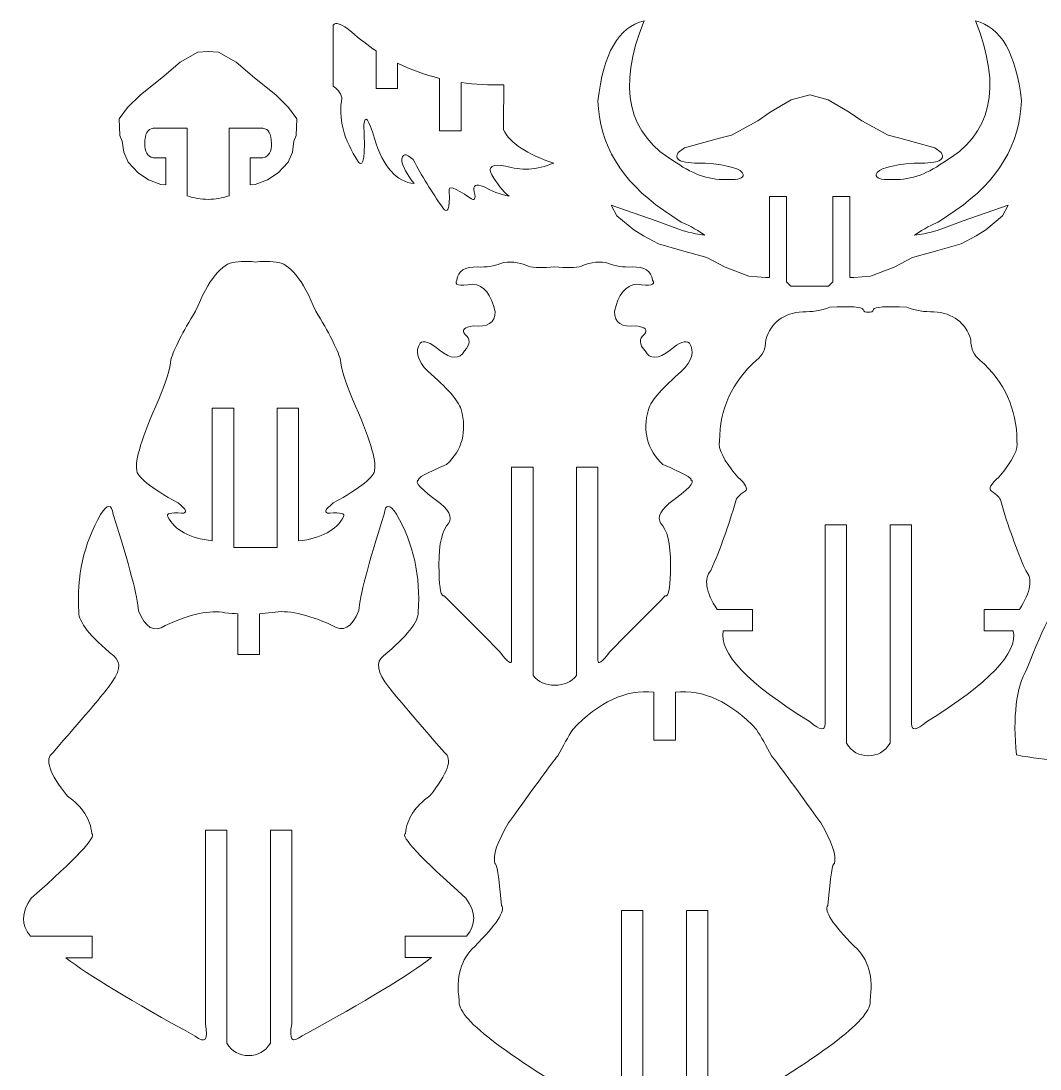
# Model space of a CAD drawing. Header units: inches. Extents: x -11.5 to 4.1, y -5.7 to 8.3.
# Drawn here: x -11.43 to -6.16, y 2.85 to 8.27 of the extents above; entities that cross this region are included whole.
import ezdxf

# ---------------------------------------------------------------- set-up
doc = ezdxf.new("R2010")
doc.units = ezdxf.units.IN
doc.header["$MEASUREMENT"] = 0
doc.layers.add('Layer 1', color=7, linetype='Continuous')

msp = doc.modelspace()

# ---------------------------------------------------------------- linework, layer by layer
at = {"layer": 'Layer 1', "color": 1, "lineweight": 9}
for points, knots in [([(-8.9315, 7.9439), (-8.9325, 7.8661), (-8.9335, 7.7883), (-8.9345, 7.7105), (-8.9345, 7.7105), (-8.8987, 7.6409), (-8.8117, 7.5835), (-8.6735, 7.5385), (-8.6735, 7.5385), (-8.7625, 7.5027), (-8.8455, 7.4976), (-8.9223, 7.5232), (-8.9223, 7.5232), (-8.992, 7.5353), (-9.0159, 7.5202), (-8.994, 7.4778), (-8.994, 7.4778), (-8.9684, 7.4326), (-8.9387, 7.3956), (-8.9048, 7.3669), (-8.9048, 7.3669), (-8.952, 7.3772), (-8.995, 7.3936), (-9.034, 7.4162), (-9.034, 7.4162), (-9.0765, 7.4331), (-9.0934, 7.4244), (-9.0847, 7.39), (-9.0847, 7.39), (-9.075, 7.351), (-9.0827, 7.3407), (-9.1078, 7.3592), (-9.1078, 7.3592), (-9.1872, 7.4141), (-9.2226, 7.4249), (-9.2139, 7.3915), (-9.2139, 7.3915), (-9.2108, 7.3007), (-9.2221, 7.2724), (-9.2477, 7.3068), (-9.2477, 7.3068), (-9.3051, 7.39), (-9.3563, 7.4732), (-9.4014, 7.5563), (-9.4014, 7.5563), (-9.4394, 7.5928), (-9.4588, 7.5892), (-9.4599, 7.5456), (-9.4599, 7.5456), (-9.4445, 7.5009), (-9.423, 7.4634), (-9.3953, 7.4331), (-9.3953, 7.4331), (-9.4865, 7.4398), (-9.5552, 7.5173), (-9.6013, 7.6657), (-9.6013, 7.6657), (-9.63, 7.7668), (-9.6484, 7.791), (-9.6567, 7.7381), (-9.6567, 7.7381), (-9.6474, 7.5769), (-9.6567, 7.5122), (-9.6843, 7.544), (-9.6843, 7.544), (-9.7607, 7.6611), (-9.7889, 7.772), (-9.7689, 7.8767), (-9.7689, 7.8767), (-9.7781, 7.9039), (-9.7935, 7.9239), (-9.815, 7.9368), (-9.815, 7.9368), (-9.8145, 8.0744), (-9.8144, 8.1134), (-9.8138, 8.251), (-9.8138, 8.251), (-9.8042, 8.271), (-9.7724, 8.2592), (-9.7181, 8.2155)], [0, 0, 0, 0, 0.05, 0.05, 0.05, 0.05, 0.1, 0.1, 0.1, 0.1, 0.15, 0.15, 0.15, 0.15, 0.2, 0.2, 0.2, 0.2, 0.25, 0.25, 0.25, 0.25, 0.3, 0.3, 0.3, 0.3, 0.35, 0.35, 0.35, 0.35, 0.4, 0.4, 0.4, 0.4, 0.45, 0.45, 0.45, 0.45, 0.5, 0.5, 0.5, 0.5, 0.55, 0.55, 0.55, 0.55, 0.6, 0.6, 0.6, 0.6, 0.65, 0.65, 0.65, 0.65, 0.7, 0.7, 0.7, 0.7, 0.75, 0.75, 0.75, 0.75, 0.8, 0.8, 0.8, 0.8, 0.85, 0.85, 0.85, 0.85, 0.9, 0.9, 0.9, 0.9, 0.95, 0.95, 0.95, 0.95, 1, 1, 1, 1]), ([(-8.039, 7.5403), (-8.2911, 7.6841), (-8.3471, 7.9284), (-8.207, 8.2734), (-8.207, 8.2734), (-8.3387, 8.2426), (-8.4182, 8.105), (-8.4453, 7.8607), (-8.4453, 7.8607), (-8.4377, 7.6347), (-8.3244, 7.4458), (-8.1054, 7.2942)], [0, 0, 0, 0, 0.333333, 0.333333, 0.333333, 0.333333, 0.666667, 0.666667, 0.666667, 0.666667, 1, 1, 1, 1]), ([(-6.6613, 7.5403), (-6.4092, 7.6841), (-6.3532, 7.9284), (-6.4933, 8.2734), (-6.4933, 8.2734), (-6.3616, 8.2426), (-6.2821, 8.105), (-6.255, 7.8607), (-6.255, 7.8607), (-6.2626, 7.6347), (-6.3759, 7.4458), (-6.5949, 7.2942)], [0, 0, 0, 0, 0.333333, 0.333333, 0.333333, 0.333333, 0.666667, 0.666667, 0.666667, 0.666667, 1, 1, 1, 1]), ([(-10.4612, 8.1147), (-10.4612, 8.1147), (-10.5148, 8.1124), (-10.5148, 8.1124), (-10.5148, 8.1124), (-10.5148, 8.1124), (-10.6066, 8.0598), (-10.6066, 8.0598), (-10.6066, 8.0598), (-10.6066, 8.0598), (-10.7011, 7.98), (-10.7011, 7.98), (-10.7011, 7.98), (-10.7011, 7.98), (-10.8109, 7.8915), (-10.8109, 7.8915), (-10.8109, 7.8915), (-10.8109, 7.8915), (-10.8773, 7.8251), (-10.8773, 7.8251), (-10.8773, 7.8251), (-10.8773, 7.8251), (-10.9207, 7.7671), (-10.9207, 7.7671), (-10.9207, 7.7671), (-10.9207, 7.7671), (-10.9173, 7.6806), (-10.9173, 7.6806), (-10.9173, 7.6806), (-10.9173, 7.6806), (-10.905, 7.651), (-10.905, 7.651), (-10.905, 7.651), (-10.905, 7.651), (-10.8979, 7.5955), (-10.8979, 7.5955), (-10.8979, 7.5955), (-10.8979, 7.5955), (-10.8755, 7.544), (-10.8755, 7.544), (-10.8755, 7.544), (-10.8755, 7.544), (-10.8228, 7.4882), (-10.8228, 7.4882), (-10.8228, 7.4882), (-10.8228, 7.4882), (-10.7687, 7.4524), (-10.7687, 7.4524), (-10.7687, 7.4524), (-10.7687, 7.4524), (-10.7049, 7.428), (-10.7049, 7.428)], [0, 0, 0, 0, 0.076923, 0.076923, 0.076923, 0.076923, 0.153846, 0.153846, 0.153846, 0.153846, 0.230769, 0.230769, 0.230769, 0.230769, 0.307692, 0.307692, 0.307692, 0.307692, 0.384615, 0.384615, 0.384615, 0.384615, 0.461538, 0.461538, 0.461538, 0.461538, 0.538462, 0.538462, 0.538462, 0.538462, 0.615385, 0.615385, 0.615385, 0.615385, 0.692308, 0.692308, 0.692308, 0.692308, 0.769231, 0.769231, 0.769231, 0.769231, 0.846154, 0.846154, 0.846154, 0.846154, 0.923077, 0.923077, 0.923077, 0.923077, 1, 1, 1, 1]), ([(-10.4612, 8.1147), (-10.4612, 8.1147), (-10.4076, 8.1124), (-10.4076, 8.1124), (-10.4076, 8.1124), (-10.4076, 8.1124), (-10.3158, 8.0598), (-10.3158, 8.0598), (-10.3158, 8.0598), (-10.3158, 8.0598), (-10.2213, 7.98), (-10.2213, 7.98), (-10.2213, 7.98), (-10.2213, 7.98), (-10.1115, 7.8915), (-10.1115, 7.8915), (-10.1115, 7.8915), (-10.1115, 7.8915), (-10.0451, 7.8251), (-10.0451, 7.8251), (-10.0451, 7.8251), (-10.0451, 7.8251), (-10.0017, 7.7671), (-10.0017, 7.7671), (-10.0017, 7.7671), (-10.0017, 7.7671), (-10.0051, 7.6806), (-10.0051, 7.6806), (-10.0051, 7.6806), (-10.0051, 7.6806), (-10.0174, 7.651), (-10.0174, 7.651), (-10.0174, 7.651), (-10.0174, 7.651), (-10.0245, 7.5955), (-10.0245, 7.5955), (-10.0245, 7.5955), (-10.0245, 7.5955), (-10.0469, 7.544), (-10.0469, 7.544), (-10.0469, 7.544), (-10.0469, 7.544), (-10.0997, 7.4882), (-10.0997, 7.4882), (-10.0997, 7.4882), (-10.0997, 7.4882), (-10.1537, 7.4524), (-10.1537, 7.4524), (-10.1537, 7.4524), (-10.1537, 7.4524), (-10.2175, 7.428), (-10.2175, 7.428)], [0, 0, 0, 0, 0.076923, 0.076923, 0.076923, 0.076923, 0.153846, 0.153846, 0.153846, 0.153846, 0.230769, 0.230769, 0.230769, 0.230769, 0.307692, 0.307692, 0.307692, 0.307692, 0.384615, 0.384615, 0.384615, 0.384615, 0.461538, 0.461538, 0.461538, 0.461538, 0.538462, 0.538462, 0.538462, 0.538462, 0.615385, 0.615385, 0.615385, 0.615385, 0.692308, 0.692308, 0.692308, 0.692308, 0.769231, 0.769231, 0.769231, 0.769231, 0.846154, 0.846154, 0.846154, 0.846154, 0.923077, 0.923077, 0.923077, 0.923077, 1, 1, 1, 1]), ([(-9.5928, 8.1193), (-9.5928, 8.1193), (-9.5928, 7.9239), (-9.5928, 7.9239), (-9.5928, 7.9239), (-9.5928, 7.9239), (-9.4818, 7.9239), (-9.4818, 7.9239), (-9.4818, 7.9239), (-9.4818, 7.9239), (-9.4818, 8.0555), (-9.4818, 8.0555)], [0, 0, 0, 0, 0.333333, 0.333333, 0.333333, 0.333333, 0.666667, 0.666667, 0.666667, 0.666667, 1, 1, 1, 1]), ([(-9.2638, 7.9763), (-9.2638, 7.9763), (-9.2638, 7.7051), (-9.2638, 7.7051), (-9.2638, 7.7051), (-9.2638, 7.7051), (-9.1528, 7.7051), (-9.1528, 7.7051), (-9.1528, 7.7051), (-9.1528, 7.7051), (-9.1528, 7.9552), (-9.1528, 7.9552)], [0, 0, 0, 0, 0.333333, 0.333333, 0.333333, 0.333333, 0.666667, 0.666667, 0.666667, 0.666667, 1, 1, 1, 1]), ([(-7.3501, 7.8923), (-7.3501, 7.8923), (-7.4463, 7.8655), (-7.4463, 7.8655), (-7.4463, 7.8655), (-7.4463, 7.8655), (-7.5538, 7.802), (-7.5538, 7.802), (-7.5538, 7.802), (-7.5538, 7.802), (-7.6192, 7.7578), (-7.6192, 7.7578), (-7.6192, 7.7578), (-7.6192, 7.7578), (-7.7553, 7.6824), (-7.7553, 7.6824), (-7.7553, 7.6824), (-7.7553, 7.6824), (-7.8168, 7.6668), (-7.8168, 7.6668), (-7.8168, 7.6668), (-7.8168, 7.6668), (-7.9971, 7.617), (-7.9971, 7.617), (-7.9971, 7.617), (-7.9971, 7.617), (-8.0295, 7.5924), (-8.0295, 7.5924), (-8.0295, 7.5924), (-8.0448, 7.5721), (-8.0378, 7.5568), (-8.0085, 7.5466)], [0, 0, 0, 0, 0.125, 0.125, 0.125, 0.125, 0.25, 0.25, 0.25, 0.25, 0.375, 0.375, 0.375, 0.375, 0.5, 0.5, 0.5, 0.5, 0.625, 0.625, 0.625, 0.625, 0.75, 0.75, 0.75, 0.75, 0.875, 0.875, 0.875, 0.875, 1, 1, 1, 1]), ([(-7.3501, 7.8923), (-7.3501, 7.8923), (-7.254, 7.8655), (-7.254, 7.8655), (-7.254, 7.8655), (-7.254, 7.8655), (-7.1465, 7.802), (-7.1465, 7.802), (-7.1465, 7.802), (-7.1465, 7.802), (-7.0811, 7.7578), (-7.0811, 7.7578), (-7.0811, 7.7578), (-7.0811, 7.7578), (-6.945, 7.6824), (-6.945, 7.6824), (-6.945, 7.6824), (-6.945, 7.6824), (-6.8835, 7.6668), (-6.8835, 7.6668), (-6.8835, 7.6668), (-6.8835, 7.6668), (-6.7032, 7.617), (-6.7032, 7.617), (-6.7032, 7.617), (-6.7032, 7.617), (-6.6708, 7.5924), (-6.6708, 7.5924), (-6.6708, 7.5924), (-6.6555, 7.5721), (-6.6625, 7.5568), (-6.6918, 7.5466)], [0, 0, 0, 0, 0.125, 0.125, 0.125, 0.125, 0.25, 0.25, 0.25, 0.25, 0.375, 0.375, 0.375, 0.375, 0.5, 0.5, 0.5, 0.5, 0.625, 0.625, 0.625, 0.625, 0.75, 0.75, 0.75, 0.75, 0.875, 0.875, 0.875, 0.875, 1, 1, 1, 1]), ([(-10.5702, 7.6966), (-10.5702, 7.6966), (-10.5702, 7.7184), (-10.5702, 7.7184), (-10.5702, 7.7184), (-10.5702, 7.7184), (-10.5921, 7.7184), (-10.5921, 7.7184)], [0, 0, 0, 0, 0.5, 0.5, 0.5, 0.5, 1, 1, 1, 1]), ([(-10.3522, 7.6966), (-10.3522, 7.6966), (-10.3522, 7.7184), (-10.3522, 7.7184), (-10.3522, 7.7184), (-10.3522, 7.7184), (-10.3304, 7.7184), (-10.3304, 7.7184)], [0, 0, 0, 0, 0.5, 0.5, 0.5, 0.5, 1, 1, 1, 1]), ([(-10.6793, 7.544), (-10.6793, 7.544), (-10.6793, 7.5658), (-10.6793, 7.5658), (-10.6793, 7.5658), (-10.6793, 7.5658), (-10.7011, 7.5658), (-10.7011, 7.5658)], [0, 0, 0, 0, 0.5, 0.5, 0.5, 0.5, 1, 1, 1, 1]), ([(-10.2432, 7.544), (-10.2432, 7.544), (-10.2432, 7.5658), (-10.2432, 7.5658), (-10.2432, 7.5658), (-10.2432, 7.5658), (-10.2213, 7.5658), (-10.2213, 7.5658)], [0, 0, 0, 0, 0.5, 0.5, 0.5, 0.5, 1, 1, 1, 1]), ([(-8.039, 7.5403), (-7.9498, 7.4766), (-7.8592, 7.4479), (-7.7673, 7.4541), (-7.7673, 7.4541), (-7.7181, 7.4515), (-7.6935, 7.4602), (-7.6935, 7.4802), (-7.6935, 7.4802), (-7.7017, 7.508), (-7.7673, 7.5275), (-7.8903, 7.5388), (-7.8903, 7.5388), (-7.9247, 7.5362), (-7.9641, 7.5388), (-8.0085, 7.5466)], [0, 0, 0, 0, 0.25, 0.25, 0.25, 0.25, 0.5, 0.5, 0.5, 0.5, 0.75, 0.75, 0.75, 0.75, 1, 1, 1, 1]), ([(-6.6613, 7.5403), (-6.7505, 7.4766), (-6.8411, 7.4479), (-6.933, 7.4541), (-6.933, 7.4541), (-6.9822, 7.4515), (-7.0068, 7.4602), (-7.0068, 7.4802), (-7.0068, 7.4802), (-6.9986, 7.508), (-6.933, 7.5275), (-6.81, 7.5388), (-6.81, 7.5388), (-6.7756, 7.5362), (-6.7362, 7.5388), (-6.6918, 7.5466)], [0, 0, 0, 0, 0.25, 0.25, 0.25, 0.25, 0.5, 0.5, 0.5, 0.5, 0.75, 0.75, 0.75, 0.75, 1, 1, 1, 1]), ([(-10.7049, 7.428), (-10.7049, 7.428), (-10.6793, 7.4257), (-10.6793, 7.4257), (-10.6793, 7.4257), (-10.6793, 7.4257), (-10.6793, 7.4567), (-10.6793, 7.4567)], [0, 0, 0, 0, 0.5, 0.5, 0.5, 0.5, 1, 1, 1, 1]), ([(-10.2175, 7.428), (-10.2175, 7.428), (-10.2432, 7.4257), (-10.2432, 7.4257), (-10.2432, 7.4257), (-10.2432, 7.4257), (-10.2432, 7.4567), (-10.2432, 7.4567)], [0, 0, 0, 0, 0.5, 0.5, 0.5, 0.5, 1, 1, 1, 1]), ([(-7.579, 6.946), (-7.579, 6.946), (-7.6645, 6.9545), (-7.6645, 6.9545), (-7.6645, 6.9545), (-7.6645, 6.9545), (-7.7875, 7.0011), (-7.7875, 7.0011), (-7.7875, 7.0011), (-7.7875, 7.0011), (-7.8815, 7.0505), (-7.8815, 7.0505), (-7.8815, 7.0505), (-7.8815, 7.0505), (-8.013, 7.0863), (-8.013, 7.0863), (-8.013, 7.0863), (-8.013, 7.0863), (-8.1328, 7.1217), (-8.1328, 7.1217), (-8.1328, 7.1217), (-8.1328, 7.1217), (-8.2104, 7.1628), (-8.2104, 7.1628), (-8.2104, 7.1628), (-8.2104, 7.1628), (-8.2604, 7.1929), (-8.2604, 7.1929), (-8.2604, 7.1929), (-8.2604, 7.1929), (-8.348, 7.2664), (-8.348, 7.2664), (-8.348, 7.2664), (-8.348, 7.2664), (-8.3761, 7.3201), (-8.3761, 7.3201), (-8.3761, 7.3201), (-8.3761, 7.3201), (-8.1435, 7.2397), (-8.1435, 7.2397), (-8.1435, 7.2397), (-8.1435, 7.2397), (-8.0328, 7.1987), (-8.0328, 7.1987)], [0, 0, 0, 0, 0.090909, 0.090909, 0.090909, 0.090909, 0.181818, 0.181818, 0.181818, 0.181818, 0.272727, 0.272727, 0.272727, 0.272727, 0.363636, 0.363636, 0.363636, 0.363636, 0.454545, 0.454545, 0.454545, 0.454545, 0.545455, 0.545455, 0.545455, 0.545455, 0.636364, 0.636364, 0.636364, 0.636364, 0.727273, 0.727273, 0.727273, 0.727273, 0.818182, 0.818182, 0.818182, 0.818182, 0.909091, 0.909091, 0.909091, 0.909091, 1, 1, 1, 1]), ([(-7.5572, 7.3434), (-7.5572, 7.3434), (-7.5572, 7.3655), (-7.5572, 7.3655), (-7.5572, 7.3655), (-7.5572, 7.3655), (-7.5354, 7.3655), (-7.5354, 7.3655)], [0, 0, 0, 0, 0.5, 0.5, 0.5, 0.5, 1, 1, 1, 1]), ([(-7.5354, 7.3655), (-7.5354, 7.3655), (-7.47, 7.3655), (-7.47, 7.3655), (-7.47, 7.3655), (-7.47, 7.3655), (-7.47, 6.924), (-7.47, 6.924), (-7.47, 6.924), (-7.47, 6.924), (-7.4482, 6.9019), (-7.4482, 6.9019), (-7.4482, 6.9019), (-7.4482, 6.9019), (-7.3501, 6.9019), (-7.3501, 6.9019)], [0, 0, 0, 0, 0.25, 0.25, 0.25, 0.25, 0.5, 0.5, 0.5, 0.5, 0.75, 0.75, 0.75, 0.75, 1, 1, 1, 1]), ([(-7.1649, 7.3655), (-7.1649, 7.3655), (-7.2303, 7.3655), (-7.2303, 7.3655), (-7.2303, 7.3655), (-7.2303, 7.3655), (-7.2303, 6.924), (-7.2303, 6.924), (-7.2303, 6.924), (-7.2303, 6.924), (-7.2521, 6.9019), (-7.2521, 6.9019), (-7.2521, 6.9019), (-7.2521, 6.9019), (-7.3501, 6.9019), (-7.3501, 6.9019)], [0, 0, 0, 0, 0.25, 0.25, 0.25, 0.25, 0.5, 0.5, 0.5, 0.5, 0.75, 0.75, 0.75, 0.75, 1, 1, 1, 1]), ([(-7.1431, 7.3434), (-7.1431, 7.3434), (-7.1431, 7.3655), (-7.1431, 7.3655), (-7.1431, 7.3655), (-7.1431, 7.3655), (-7.1649, 7.3655), (-7.1649, 7.3655)], [0, 0, 0, 0, 0.5, 0.5, 0.5, 0.5, 1, 1, 1, 1]), ([(-7.1213, 6.946), (-7.1213, 6.946), (-7.0358, 6.9545), (-7.0358, 6.9545), (-7.0358, 6.9545), (-7.0358, 6.9545), (-6.9128, 7.0011), (-6.9128, 7.0011), (-6.9128, 7.0011), (-6.9128, 7.0011), (-6.8188, 7.0505), (-6.8188, 7.0505), (-6.8188, 7.0505), (-6.8188, 7.0505), (-6.6873, 7.0863), (-6.6873, 7.0863), (-6.6873, 7.0863), (-6.6873, 7.0863), (-6.5675, 7.1217), (-6.5675, 7.1217), (-6.5675, 7.1217), (-6.5675, 7.1217), (-6.4899, 7.1628), (-6.4899, 7.1628), (-6.4899, 7.1628), (-6.4899, 7.1628), (-6.4399, 7.1929), (-6.4399, 7.1929), (-6.4399, 7.1929), (-6.4399, 7.1929), (-6.3523, 7.2664), (-6.3523, 7.2664), (-6.3523, 7.2664), (-6.3523, 7.2664), (-6.3242, 7.3201), (-6.3242, 7.3201), (-6.3242, 7.3201), (-6.3242, 7.3201), (-6.5568, 7.2397), (-6.5568, 7.2397), (-6.5568, 7.2397), (-6.5568, 7.2397), (-6.6675, 7.1987), (-6.6675, 7.1987)], [0, 0, 0, 0, 0.090909, 0.090909, 0.090909, 0.090909, 0.181818, 0.181818, 0.181818, 0.181818, 0.272727, 0.272727, 0.272727, 0.272727, 0.363636, 0.363636, 0.363636, 0.363636, 0.454545, 0.454545, 0.454545, 0.454545, 0.545455, 0.545455, 0.545455, 0.545455, 0.636364, 0.636364, 0.636364, 0.636364, 0.727273, 0.727273, 0.727273, 0.727273, 0.818182, 0.818182, 0.818182, 0.818182, 0.909091, 0.909091, 0.909091, 0.909091, 1, 1, 1, 1]), ([(-10.4401, 5.5852), (-10.5581, 5.5991), (-10.6344, 5.6407), (-10.6688, 5.71), (-10.6688, 5.71), (-10.6801, 5.7264), (-10.6565, 5.7326), (-10.5981, 5.7285), (-10.5981, 5.7285), (-10.5653, 5.7275), (-10.5714, 5.7449), (-10.6165, 5.7808), (-10.6165, 5.7808), (-10.7606, 5.8615), (-10.8318, 5.9184), (-10.8302, 5.9518), (-10.8302, 5.9518), (-10.8415, 5.998), (-10.8036, 6.1202), (-10.7165, 6.3184), (-10.7165, 6.3184), (-10.678, 6.4108), (-10.657, 6.4786), (-10.6534, 6.5217), (-10.6534, 6.5217), (-10.6365, 6.5797), (-10.594, 6.6634), (-10.5258, 6.7727), (-10.5258, 6.7727), (-10.4588, 6.9365), (-10.3906, 7.0212), (-10.3212, 7.0268)], [0, 0, 0, 0, 0.125, 0.125, 0.125, 0.125, 0.25, 0.25, 0.25, 0.25, 0.375, 0.375, 0.375, 0.375, 0.5, 0.5, 0.5, 0.5, 0.625, 0.625, 0.625, 0.625, 0.75, 0.75, 0.75, 0.75, 0.875, 0.875, 0.875, 0.875, 1, 1, 1, 1]), ([(-9.993, 5.5845), (-9.875, 5.5984), (-9.7962, 5.6407), (-9.7617, 5.71), (-9.7617, 5.71), (-9.7505, 5.7264), (-9.7741, 5.7326), (-9.8325, 5.7285), (-9.8325, 5.7285), (-9.8653, 5.7275), (-9.8591, 5.7449), (-9.814, 5.7808), (-9.814, 5.7808), (-9.67, 5.8615), (-9.5988, 5.9184), (-9.6003, 5.9518), (-9.6003, 5.9518), (-9.589, 5.998), (-9.627, 6.1202), (-9.7141, 6.3184), (-9.7141, 6.3184), (-9.7525, 6.4108), (-9.7735, 6.4786), (-9.7771, 6.5217), (-9.7771, 6.5217), (-9.794, 6.5797), (-9.8366, 6.6634), (-9.9047, 6.7727), (-9.9047, 6.7727), (-9.9718, 6.9365), (-10.04, 7.0212), (-10.1094, 7.0268)], [0, 0, 0, 0, 0.125, 0.125, 0.125, 0.125, 0.25, 0.25, 0.25, 0.25, 0.375, 0.375, 0.375, 0.375, 0.5, 0.5, 0.5, 0.5, 0.625, 0.625, 0.625, 0.625, 0.75, 0.75, 0.75, 0.75, 0.875, 0.875, 0.875, 0.875, 1, 1, 1, 1]), ([(-8.8919, 4.9686), (-8.8919, 4.942), (-8.9118, 4.9557), (-8.9514, 5.0097), (-8.9514, 5.0097), (-9.1215, 5.1817), (-9.2179, 5.2788), (-9.2404, 5.3008), (-9.2404, 5.3008), (-9.2563, 5.2962), (-9.265, 5.3358), (-9.2666, 5.4194), (-9.2666, 5.4194), (-9.2712, 5.5375), (-9.2584, 5.6186), (-9.2281, 5.6628), (-9.2281, 5.6628), (-9.1953, 5.6941), (-9.2056, 5.7326), (-9.2589, 5.7783), (-9.2589, 5.7783), (-9.3604, 5.8506), (-9.3983, 5.8913), (-9.3725, 5.9004), (-9.3725, 5.9004), (-9.3819, 5.9082), (-9.3337, 5.9347), (-9.2281, 5.9801), (-9.2281, 5.9801), (-9.1466, 6.0555), (-9.1215, 6.1505), (-9.1528, 6.265), (-9.1528, 6.265), (-9.1692, 6.3122), (-9.2266, 6.378), (-9.325, 6.4621), (-9.325, 6.4621), (-9.3793, 6.5166), (-9.3926, 6.5648), (-9.365, 6.6069), (-9.365, 6.6069), (-9.347, 6.6249), (-9.3137, 6.6131), (-9.265, 6.5715), (-9.265, 6.5715), (-9.2035, 6.5238), (-9.1605, 6.5222), (-9.1359, 6.5669), (-9.1359, 6.5669), (-9.1041, 6.6018), (-9.1031, 6.6305), (-9.1328, 6.6531), (-9.1328, 6.6531), (-9.1512, 6.6757), (-9.1369, 6.6901), (-9.0898, 6.6963), (-9.0898, 6.6963), (-9.0144, 6.6881), (-8.977, 6.7127), (-8.9775, 6.7702), (-8.9775, 6.7702), (-8.9965, 6.8605), (-9.0349, 6.9078), (-9.0928, 6.9119), (-9.0928, 6.9119), (-9.1641, 6.9006), (-9.1912, 6.9078), (-9.1743, 6.9334), (-9.1743, 6.9334), (-9.1687, 6.9807), (-9.1333, 7.0033), (-9.0682, 7.0012), (-9.0682, 7.0012), (-9.0221, 6.9992), (-8.9821, 7.0053), (-8.9483, 7.0197)], [0, 0, 0, 0, 0.052632, 0.052632, 0.052632, 0.052632, 0.105263, 0.105263, 0.105263, 0.105263, 0.157895, 0.157895, 0.157895, 0.157895, 0.210526, 0.210526, 0.210526, 0.210526, 0.263158, 0.263158, 0.263158, 0.263158, 0.315789, 0.315789, 0.315789, 0.315789, 0.368421, 0.368421, 0.368421, 0.368421, 0.421053, 0.421053, 0.421053, 0.421053, 0.473684, 0.473684, 0.473684, 0.473684, 0.526316, 0.526316, 0.526316, 0.526316, 0.578947, 0.578947, 0.578947, 0.578947, 0.631579, 0.631579, 0.631579, 0.631579, 0.684211, 0.684211, 0.684211, 0.684211, 0.736842, 0.736842, 0.736842, 0.736842, 0.789474, 0.789474, 0.789474, 0.789474, 0.842105, 0.842105, 0.842105, 0.842105, 0.894737, 0.894737, 0.894737, 0.894737, 0.947368, 0.947368, 0.947368, 0.947368, 1, 1, 1, 1]), ([(-8.9483, 7.0197), (-8.9053, 7.0325), (-8.8581, 7.0279), (-8.8069, 7.0058), (-8.8069, 7.0058), (-8.775, 6.9971), (-8.729, 6.9956), (-8.6687, 7.0012)], [0, 0, 0, 0, 0.5, 0.5, 0.5, 0.5, 1, 1, 1, 1]), ([(-8.389, 7.0197), (-8.432, 7.0325), (-8.4792, 7.0279), (-8.5304, 7.0058), (-8.5304, 7.0058), (-8.5623, 6.9971), (-8.6083, 6.9956), (-8.6687, 7.0012)], [0, 0, 0, 0, 0.5, 0.5, 0.5, 0.5, 1, 1, 1, 1]), ([(-8.4454, 4.9686), (-8.4454, 4.942), (-8.4255, 4.9557), (-8.3859, 5.0097), (-8.3859, 5.0097), (-8.2158, 5.1817), (-8.1194, 5.2788), (-8.0969, 5.3008), (-8.0969, 5.3008), (-8.081, 5.2962), (-8.0723, 5.3358), (-8.0708, 5.4194), (-8.0708, 5.4194), (-8.0661, 5.5375), (-8.0789, 5.6186), (-8.1092, 5.6628), (-8.1092, 5.6628), (-8.142, 5.6941), (-8.1317, 5.7326), (-8.0784, 5.7783), (-8.0784, 5.7783), (-7.9769, 5.8506), (-7.9391, 5.8913), (-7.9648, 5.9004), (-7.9648, 5.9004), (-7.9554, 5.9082), (-8.0036, 5.9347), (-8.1092, 5.9801), (-8.1092, 5.9801), (-8.1907, 6.0555), (-8.2158, 6.1505), (-8.1845, 6.265), (-8.1845, 6.265), (-8.1681, 6.3122), (-8.1107, 6.378), (-8.0123, 6.4621), (-8.0123, 6.4621), (-7.958, 6.5166), (-7.9447, 6.5648), (-7.9724, 6.6069), (-7.9724, 6.6069), (-7.9903, 6.6249), (-8.0236, 6.6131), (-8.0723, 6.5715), (-8.0723, 6.5715), (-8.1338, 6.5238), (-8.1768, 6.5222), (-8.2014, 6.5669), (-8.2014, 6.5669), (-8.2332, 6.6018), (-8.2342, 6.6305), (-8.2045, 6.6531), (-8.2045, 6.6531), (-8.1861, 6.6757), (-8.2004, 6.6901), (-8.2476, 6.6963), (-8.2476, 6.6963), (-8.3229, 6.6881), (-8.3603, 6.7127), (-8.3598, 6.7702), (-8.3598, 6.7702), (-8.3408, 6.8605), (-8.3024, 6.9078), (-8.2445, 6.9119), (-8.2445, 6.9119), (-8.1732, 6.9006), (-8.1461, 6.9078), (-8.163, 6.9334), (-8.163, 6.9334), (-8.1686, 6.9807), (-8.204, 7.0033), (-8.2691, 7.0012), (-8.2691, 7.0012), (-8.3152, 6.9992), (-8.3552, 7.0053), (-8.389, 7.0197)], [0, 0, 0, 0, 0.052632, 0.052632, 0.052632, 0.052632, 0.105263, 0.105263, 0.105263, 0.105263, 0.157895, 0.157895, 0.157895, 0.157895, 0.210526, 0.210526, 0.210526, 0.210526, 0.263158, 0.263158, 0.263158, 0.263158, 0.315789, 0.315789, 0.315789, 0.315789, 0.368421, 0.368421, 0.368421, 0.368421, 0.421053, 0.421053, 0.421053, 0.421053, 0.473684, 0.473684, 0.473684, 0.473684, 0.526316, 0.526316, 0.526316, 0.526316, 0.578947, 0.578947, 0.578947, 0.578947, 0.631579, 0.631579, 0.631579, 0.631579, 0.684211, 0.684211, 0.684211, 0.684211, 0.736842, 0.736842, 0.736842, 0.736842, 0.789474, 0.789474, 0.789474, 0.789474, 0.842105, 0.842105, 0.842105, 0.842105, 0.894737, 0.894737, 0.894737, 0.894737, 0.947368, 0.947368, 0.947368, 0.947368, 1, 1, 1, 1]), ([(-7.579, 6.946), (-7.579, 6.946), (-7.5572, 6.946), (-7.5572, 6.946), (-7.5572, 6.946), (-7.5572, 6.946), (-7.5572, 6.9681), (-7.5572, 6.9681)], [0, 0, 0, 0, 0.5, 0.5, 0.5, 0.5, 1, 1, 1, 1]), ([(-7.1213, 6.946), (-7.1213, 6.946), (-7.1431, 6.946), (-7.1431, 6.946), (-7.1431, 6.946), (-7.1431, 6.946), (-7.1431, 6.9681), (-7.1431, 6.9681)], [0, 0, 0, 0, 0.5, 0.5, 0.5, 0.5, 1, 1, 1, 1]), ([(-7.8292, 5.23), (-7.8881, 5.3224), (-7.8989, 5.3895), (-7.8615, 5.4313), (-7.8615, 5.4313), (-7.8123, 5.5432), (-7.7692, 5.6633), (-7.7323, 5.7917), (-7.7323, 5.7917), (-7.7302, 5.8058), (-7.7141, 5.8225), (-7.6841, 5.8417), (-7.6841, 5.8417), (-7.6682, 5.8533), (-7.681, 5.8777), (-7.7225, 5.9149), (-7.7225, 5.9149), (-7.7948, 6.0006), (-7.826, 6.0627), (-7.8163, 6.1013), (-7.8163, 6.1013), (-7.8154, 6.2676), (-7.7515, 6.4072), (-7.6247, 6.5202), (-7.6247, 6.5202), (-7.5935, 6.5428), (-7.5776, 6.5777), (-7.5771, 6.6249), (-7.5771, 6.6249), (-7.5504, 6.7143), (-7.4869, 6.7625), (-7.3864, 6.7697), (-7.3864, 6.7697), (-7.3388, 6.7682), (-7.2921, 6.7759), (-7.2465, 6.7928), (-7.2465, 6.7928), (-7.1358, 6.7985), (-7.0784, 6.7949), (-7.0743, 6.782), (-7.0743, 6.782), (-7.0711, 6.7702), (-7.062, 6.7656), (-7.0472, 6.7682)], [0, 0, 0, 0, 0.090909, 0.090909, 0.090909, 0.090909, 0.181818, 0.181818, 0.181818, 0.181818, 0.272727, 0.272727, 0.272727, 0.272727, 0.363636, 0.363636, 0.363636, 0.363636, 0.454545, 0.454545, 0.454545, 0.454545, 0.545455, 0.545455, 0.545455, 0.545455, 0.636364, 0.636364, 0.636364, 0.636364, 0.727273, 0.727273, 0.727273, 0.727273, 0.818182, 0.818182, 0.818182, 0.818182, 0.909091, 0.909091, 0.909091, 0.909091, 1, 1, 1, 1]), ([(-6.2653, 5.23), (-6.2063, 5.3224), (-6.1956, 5.3895), (-6.233, 5.4313), (-6.233, 5.4313), (-6.2822, 5.5432), (-6.3252, 5.6633), (-6.3621, 5.7917), (-6.3621, 5.7917), (-6.3643, 5.8058), (-6.3804, 5.8225), (-6.4104, 5.8417), (-6.4104, 5.8417), (-6.4263, 5.8533), (-6.4135, 5.8777), (-6.372, 5.9149), (-6.372, 5.9149), (-6.2997, 6.0006), (-6.2684, 6.0627), (-6.2782, 6.1013), (-6.2782, 6.1013), (-6.2791, 6.2676), (-6.343, 6.4072), (-6.4697, 6.5202), (-6.4697, 6.5202), (-6.501, 6.5428), (-6.5169, 6.5777), (-6.5174, 6.6249), (-6.5174, 6.6249), (-6.544, 6.7143), (-6.6076, 6.7625), (-6.7081, 6.7697), (-6.7081, 6.7697), (-6.7557, 6.7682), (-6.8023, 6.7759), (-6.848, 6.7928), (-6.848, 6.7928), (-6.9586, 6.7985), (-7.016, 6.7949), (-7.0201, 6.782), (-7.0201, 6.782), (-7.0234, 6.7702), (-7.0324, 6.7656), (-7.0472, 6.7682)], [0, 0, 0, 0, 0.090909, 0.090909, 0.090909, 0.090909, 0.181818, 0.181818, 0.181818, 0.181818, 0.272727, 0.272727, 0.272727, 0.272727, 0.363636, 0.363636, 0.363636, 0.363636, 0.454545, 0.454545, 0.454545, 0.454545, 0.545455, 0.545455, 0.545455, 0.545455, 0.636364, 0.636364, 0.636364, 0.636364, 0.727273, 0.727273, 0.727273, 0.727273, 0.818182, 0.818182, 0.818182, 0.818182, 0.909091, 0.909091, 0.909091, 0.909091, 1, 1, 1, 1]), ([(-10.4401, 5.5852), (-10.4401, 5.5852), (-10.4401, 6.2705), (-10.4401, 6.2705), (-10.4401, 6.2705), (-10.4401, 6.2705), (-10.329, 6.2705), (-10.329, 6.2705), (-10.329, 6.2705), (-10.329, 6.2705), (-10.329, 5.5514), (-10.329, 5.5514)], [0, 0, 0, 0, 0.333333, 0.333333, 0.333333, 0.333333, 0.666667, 0.666667, 0.666667, 0.666667, 1, 1, 1, 1]), ([(-9.993, 5.5845), (-9.993, 5.5845), (-9.993, 6.2705), (-9.993, 6.2705), (-9.993, 6.2705), (-9.993, 6.2705), (-10.1041, 6.2705), (-10.1041, 6.2705), (-10.1041, 6.2705), (-10.1041, 6.2705), (-10.1041, 5.5683), (-10.1041, 5.5683), (-10.1041, 5.5683), (-10.1041, 5.5683), (-10.1041, 5.5514), (-10.1041, 5.5514)], [0, 0, 0, 0, 0.25, 0.25, 0.25, 0.25, 0.5, 0.5, 0.5, 0.5, 0.75, 0.75, 0.75, 0.75, 1, 1, 1, 1]), ([(-8.8919, 4.9686), (-8.8919, 4.9686), (-8.8919, 5.9663), (-8.8919, 5.9663), (-8.8919, 5.9663), (-8.8919, 5.9663), (-8.7809, 5.9663), (-8.7809, 5.9663), (-8.7809, 5.9663), (-8.7809, 5.9663), (-8.7809, 4.8896), (-8.7809, 4.8896)], [0, 0, 0, 0, 0.333333, 0.333333, 0.333333, 0.333333, 0.666667, 0.666667, 0.666667, 0.666667, 1, 1, 1, 1]), ([(-8.4454, 4.9686), (-8.4454, 4.9686), (-8.4454, 5.9663), (-8.4454, 5.9663), (-8.4454, 5.9663), (-8.4454, 5.9663), (-8.5564, 5.9663), (-8.5564, 5.9663), (-8.5564, 5.9663), (-8.5564, 5.9663), (-8.5564, 4.8896), (-8.5564, 4.8896)], [0, 0, 0, 0, 0.333333, 0.333333, 0.333333, 0.333333, 0.666667, 0.666667, 0.666667, 0.666667, 1, 1, 1, 1]), ([(-6.2809, 4.4778), (-6.3004, 4.6767), (-6.2824, 4.8249), (-6.2267, 4.9224), (-6.2267, 4.9224), (-6.1366, 5.1527), (-6.0711, 5.2827), (-6.0302, 5.3124), (-6.0302, 5.3124), (-5.9874, 5.3569), (-5.965, 5.3461), (-5.9628, 5.2799), (-5.9628, 5.2799), (-5.9678, 5.0869), (-5.9524, 5.0274), (-5.9165, 5.1013), (-5.9165, 5.1013), (-5.7326, 5.3801), (-5.6234, 5.5202), (-5.5891, 5.5217), (-5.5891, 5.5217), (-5.5517, 5.5484), (-5.544, 5.5238), (-5.566, 5.4478), (-5.566, 5.4478), (-5.6736, 5.2142), (-5.691, 5.1398), (-5.6183, 5.2245), (-5.6183, 5.2245), (-5.4763, 5.4288), (-5.4194, 5.4853), (-5.4476, 5.3939), (-5.4476, 5.3939), (-5.5142, 5.2152), (-5.5091, 5.1536), (-5.4322, 5.2091), (-5.4322, 5.2091), (-5.379, 5.2517), (-5.3339, 5.3467), (-5.297, 5.494), (-5.297, 5.494), (-5.2601, 5.5941), (-5.2088, 5.6789), (-5.1432, 5.7482), (-5.1432, 5.7482), (-5.0986, 5.8041), (-5.0838, 5.7851), (-5.0986, 5.6912), (-5.0986, 5.6912), (-5.1673, 5.4478), (-5.1601, 5.3564), (-5.0771, 5.417), (-5.0771, 5.417), (-5.0274, 5.4648), (-4.9767, 5.5443), (-4.9249, 5.6558), (-4.9249, 5.6558), (-4.888, 5.7132), (-4.8736, 5.7009), (-4.8818, 5.6188), (-4.8818, 5.6188), (-4.89, 5.4653), (-4.8695, 5.4175), (-4.8203, 5.4755), (-4.8203, 5.4755), (-4.7378, 5.6188), (-4.6338, 5.7138), (-4.5082, 5.7605), (-4.5082, 5.7605), (-4.4488, 5.7738), (-4.4488, 5.7523), (-4.5082, 5.6958), (-4.5082, 5.6958), (-4.6241, 5.5777), (-4.6476, 5.5253), (-4.579, 5.5387), (-4.579, 5.5387), (-4.5272, 5.5777), (-4.458, 5.6311), (-4.3714, 5.6989), (-4.3714, 5.6989), (-4.3053, 5.7374), (-4.2915, 5.7276), (-4.3299, 5.6696), (-4.3299, 5.6696), (-4.397, 5.5428), (-4.3955, 5.5074), (-4.3253, 5.5633), (-4.3253, 5.5633), (-4.2228, 5.6691), (-4.1367, 5.7358), (-4.067, 5.7636), (-4.067, 5.7636), (-3.9917, 5.8), (-3.9809, 5.7779), (-4.0347, 5.6973), (-4.0347, 5.6973), (-4.1347, 5.5541), (-4.1434, 5.5084), (-4.0609, 5.5603), (-4.0609, 5.5603), (-3.9297, 5.6029), (-3.8067, 5.6178), (-3.6919, 5.6049), (-3.6919, 5.6049), (-3.6196, 5.6013), (-3.6263, 5.5803), (-3.7119, 5.5418), (-3.7119, 5.5418), (-3.9389, 5.4483), (-4.0009, 5.396), (-3.8979, 5.3847)], [0, 0, 0, 0, 0.035714, 0.035714, 0.035714, 0.035714, 0.071429, 0.071429, 0.071429, 0.071429, 0.107143, 0.107143, 0.107143, 0.107143, 0.142857, 0.142857, 0.142857, 0.142857, 0.178571, 0.178571, 0.178571, 0.178571, 0.214286, 0.214286, 0.214286, 0.214286, 0.25, 0.25, 0.25, 0.25, 0.285714, 0.285714, 0.285714, 0.285714, 0.321429, 0.321429, 0.321429, 0.321429, 0.357143, 0.357143, 0.357143, 0.357143, 0.392857, 0.392857, 0.392857, 0.392857, 0.428571, 0.428571, 0.428571, 0.428571, 0.464286, 0.464286, 0.464286, 0.464286, 0.5, 0.5, 0.5, 0.5, 0.535714, 0.535714, 0.535714, 0.535714, 0.571429, 0.571429, 0.571429, 0.571429, 0.607143, 0.607143, 0.607143, 0.607143, 0.642857, 0.642857, 0.642857, 0.642857, 0.678571, 0.678571, 0.678571, 0.678571, 0.714286, 0.714286, 0.714286, 0.714286, 0.75, 0.75, 0.75, 0.75, 0.785714, 0.785714, 0.785714, 0.785714, 0.821429, 0.821429, 0.821429, 0.821429, 0.857143, 0.857143, 0.857143, 0.857143, 0.892857, 0.892857, 0.892857, 0.892857, 0.928571, 0.928571, 0.928571, 0.928571, 0.964286, 0.964286, 0.964286, 0.964286, 1, 1, 1, 1]), ([(-11.3758, 3.7369), (-11.1404, 3.9447), (-11.0359, 4.0562), (-11.0626, 4.0716), (-11.0626, 4.0716), (-11.0697, 4.1463), (-11.1117, 4.2108), (-11.1885, 4.2651), (-11.1885, 4.2651), (-11.2829, 4.3825), (-11.3083, 4.4573), (-11.2645, 4.4893), (-11.2645, 4.4893), (-11.1123, 4.6639), (-11.0164, 4.7768), (-10.977, 4.8282), (-10.977, 4.8282), (-10.9165, 4.9036), (-10.9073, 4.9576), (-10.9493, 4.9899), (-10.9493, 4.9899), (-11.0718, 5.091), (-11.1318, 5.1665), (-11.1292, 5.2163), (-11.1292, 5.2163), (-11.142, 5.4011), (-11.1046, 5.5695), (-11.017, 5.7215), (-11.017, 5.7215), (-10.9811, 5.7769), (-10.9596, 5.7769), (-10.9524, 5.7215), (-10.9524, 5.7215), (-10.8689, 5.4602), (-10.8253, 5.2943), (-10.8217, 5.224), (-10.8217, 5.224), (-10.7858, 5.1347), (-10.7397, 5.109), (-10.6833, 5.147), (-10.6833, 5.147), (-10.5527, 5.2071), (-10.4497, 5.2291), (-10.3743, 5.2132), (-10.3743, 5.2132), (-10.3475, 5.2112), (-10.3251, 5.2091), (-10.3072, 5.2071)], [0, 0, 0, 0, 0.083333, 0.083333, 0.083333, 0.083333, 0.166667, 0.166667, 0.166667, 0.166667, 0.25, 0.25, 0.25, 0.25, 0.333333, 0.333333, 0.333333, 0.333333, 0.416667, 0.416667, 0.416667, 0.416667, 0.5, 0.5, 0.5, 0.5, 0.583333, 0.583333, 0.583333, 0.583333, 0.666667, 0.666667, 0.666667, 0.666667, 0.75, 0.75, 0.75, 0.75, 0.833333, 0.833333, 0.833333, 0.833333, 0.916667, 0.916667, 0.916667, 0.916667, 1, 1, 1, 1]), ([(-9.1277, 3.7376), (-9.3631, 3.9454), (-9.4676, 4.057), (-9.4409, 4.0724), (-9.4409, 4.0724), (-9.4338, 4.1471), (-9.3918, 4.2116), (-9.315, 4.2658), (-9.315, 4.2658), (-9.2206, 4.3833), (-9.1952, 4.4581), (-9.239, 4.4901), (-9.239, 4.4901), (-9.3912, 4.6647), (-9.4871, 4.7776), (-9.5265, 4.8289), (-9.5265, 4.8289), (-9.587, 4.9044), (-9.5962, 4.9583), (-9.5542, 4.9907), (-9.5542, 4.9907), (-9.4317, 5.0918), (-9.3718, 5.1673), (-9.3743, 5.2171), (-9.3743, 5.2171), (-9.3615, 5.4019), (-9.3989, 5.5703), (-9.4865, 5.7223), (-9.4865, 5.7223), (-9.5224, 5.7777), (-9.5439, 5.7777), (-9.5511, 5.7223), (-9.5511, 5.7223), (-9.6346, 5.4609), (-9.6782, 5.2951), (-9.6818, 5.2248), (-9.6818, 5.2248), (-9.7177, 5.1354), (-9.7638, 5.1098), (-9.8202, 5.1478), (-9.8202, 5.1478), (-9.9508, 5.2078), (-10.0538, 5.2299), (-10.1292, 5.214), (-10.1292, 5.214), (-10.156, 5.2119), (-10.1784, 5.2099), (-10.1963, 5.2078)], [0, 0, 0, 0, 0.083333, 0.083333, 0.083333, 0.083333, 0.166667, 0.166667, 0.166667, 0.166667, 0.25, 0.25, 0.25, 0.25, 0.333333, 0.333333, 0.333333, 0.333333, 0.416667, 0.416667, 0.416667, 0.416667, 0.5, 0.5, 0.5, 0.5, 0.583333, 0.583333, 0.583333, 0.583333, 0.666667, 0.666667, 0.666667, 0.666667, 0.75, 0.75, 0.75, 0.75, 0.833333, 0.833333, 0.833333, 0.833333, 0.916667, 0.916667, 0.916667, 0.916667, 1, 1, 1, 1]), ([(-7.2708, 4.6385), (-7.2708, 4.6385), (-7.2708, 5.6684), (-7.2708, 5.6684), (-7.2708, 5.6684), (-7.2708, 5.6684), (-7.1597, 5.6684), (-7.1597, 5.6684), (-7.1597, 5.6684), (-7.1597, 5.6684), (-7.1597, 4.5385), (-7.1597, 4.5385)], [0, 0, 0, 0, 0.333333, 0.333333, 0.333333, 0.333333, 0.666667, 0.666667, 0.666667, 0.666667, 1, 1, 1, 1]), ([(-6.8237, 4.6385), (-6.8237, 4.6385), (-6.8237, 5.6684), (-6.8237, 5.6684), (-6.8237, 5.6684), (-6.8237, 5.6684), (-6.9348, 5.6684), (-6.9348, 5.6684), (-6.9348, 5.6684), (-6.9348, 5.6684), (-6.9348, 4.5385), (-6.9348, 4.5385)], [0, 0, 0, 0, 0.333333, 0.333333, 0.333333, 0.333333, 0.666667, 0.666667, 0.666667, 0.666667, 1, 1, 1, 1]), ([(-10.3072, 5.2071), (-10.3072, 5.2071), (-10.3072, 4.9976), (-10.3072, 4.9976), (-10.3072, 4.9976), (-10.3072, 4.9976), (-10.1963, 4.9976), (-10.1963, 4.9976), (-10.1963, 4.9976), (-10.1963, 4.9976), (-10.1963, 5.2078), (-10.1963, 5.2078)], [0, 0, 0, 0, 0.333333, 0.333333, 0.333333, 0.333333, 0.666667, 0.666667, 0.666667, 0.666667, 1, 1, 1, 1]), ([(-7.7969, 5.119), (-7.7969, 5.119), (-7.6461, 5.119), (-7.6461, 5.119), (-7.6461, 5.119), (-7.6461, 5.119), (-7.6461, 5.23), (-7.6461, 5.23), (-7.6461, 5.23), (-7.6461, 5.23), (-7.8292, 5.23), (-7.8292, 5.23)], [0, 0, 0, 0, 0.333333, 0.333333, 0.333333, 0.333333, 0.666667, 0.666667, 0.666667, 0.666667, 1, 1, 1, 1]), ([(-6.2976, 5.119), (-6.2976, 5.119), (-6.4483, 5.119), (-6.4483, 5.119), (-6.4483, 5.119), (-6.4483, 5.119), (-6.4483, 5.23), (-6.4483, 5.23), (-6.4483, 5.23), (-6.4483, 5.23), (-6.2653, 5.23), (-6.2653, 5.23)], [0, 0, 0, 0, 0.333333, 0.333333, 0.333333, 0.333333, 0.666667, 0.666667, 0.666667, 0.666667, 1, 1, 1, 1]), ([(-8.3239, 2.6655), (-8.323, 2.5972), (-8.3609, 2.5909), (-8.4377, 2.6464), (-8.4377, 2.6464), (-8.9373, 2.934), (-9.1789, 3.1213), (-9.1625, 3.2083), (-9.1625, 3.2083), (-9.1809, 3.3281), (-9.1543, 3.4213), (-9.0826, 3.4878), (-9.0826, 3.4878), (-8.969, 3.6014), (-8.9229, 3.672), (-8.9444, 3.6997), (-8.9444, 3.6997), (-8.9577, 3.8532), (-8.969, 3.9249), (-8.9782, 3.9146), (-8.9782, 3.9146), (-8.9895, 3.9587), (-8.9659, 4.0293), (-8.9076, 4.1265), (-8.9076, 4.1265), (-8.7673, 4.322), (-8.6823, 4.4377), (-8.6527, 4.4735), (-8.6527, 4.4735), (-8.625, 4.5268), (-8.5994, 4.5718), (-8.5759, 4.6087), (-8.5759, 4.6087), (-8.4415, 4.753), (-8.3015, 4.8175), (-8.1558, 4.8021)], [0, 0, 0, 0, 0.111111, 0.111111, 0.111111, 0.111111, 0.222222, 0.222222, 0.222222, 0.222222, 0.333333, 0.333333, 0.333333, 0.333333, 0.444444, 0.444444, 0.444444, 0.444444, 0.555556, 0.555556, 0.555556, 0.555556, 0.666667, 0.666667, 0.666667, 0.666667, 0.777778, 0.777778, 0.777778, 0.777778, 0.888889, 0.888889, 0.888889, 0.888889, 1, 1, 1, 1]), ([(-8.1558, 4.8021), (-8.1558, 4.8021), (-8.1558, 4.5542), (-8.1558, 4.5542), (-8.1558, 4.5542), (-8.1558, 4.5542), (-8.0448, 4.5542), (-8.0448, 4.5542), (-8.0448, 4.5542), (-8.0448, 4.5542), (-8.0448, 4.8021), (-8.0448, 4.8021)], [0, 0, 0, 0, 0.333333, 0.333333, 0.333333, 0.333333, 0.666667, 0.666667, 0.666667, 0.666667, 1, 1, 1, 1]), ([(-7.8767, 2.6655), (-7.8776, 2.5972), (-7.8396, 2.5909), (-7.7629, 2.6464), (-7.7629, 2.6464), (-7.2633, 2.934), (-7.0217, 3.1213), (-7.0381, 3.2083), (-7.0381, 3.2083), (-7.0197, 3.3281), (-7.0463, 3.4213), (-7.1179, 3.4878), (-7.1179, 3.4878), (-7.2316, 3.6014), (-7.2776, 3.672), (-7.2561, 3.6997), (-7.2561, 3.6997), (-7.2428, 3.8532), (-7.2316, 3.9249), (-7.2224, 3.9146), (-7.2224, 3.9146), (-7.2111, 3.9587), (-7.2346, 4.0293), (-7.293, 4.1265), (-7.293, 4.1265), (-7.4333, 4.322), (-7.5182, 4.4377), (-7.5479, 4.4735), (-7.5479, 4.4735), (-7.5756, 4.5268), (-7.6012, 4.5718), (-7.6247, 4.6087), (-7.6247, 4.6087), (-7.759, 4.753), (-7.8991, 4.8175), (-8.0448, 4.8021)], [0, 0, 0, 0, 0.111111, 0.111111, 0.111111, 0.111111, 0.222222, 0.222222, 0.222222, 0.222222, 0.333333, 0.333333, 0.333333, 0.333333, 0.444444, 0.444444, 0.444444, 0.444444, 0.555556, 0.555556, 0.555556, 0.555556, 0.666667, 0.666667, 0.666667, 0.666667, 0.777778, 0.777778, 0.777778, 0.777778, 0.888889, 0.888889, 0.888889, 0.888889, 1, 1, 1, 1]), ([(-10.4753, 3.0874), (-10.4753, 3.0874), (-10.4753, 4.0889), (-10.4753, 4.0889), (-10.4753, 4.0889), (-10.4753, 4.0889), (-10.3642, 4.0889), (-10.3642, 4.0889), (-10.3642, 4.0889), (-10.3642, 4.0889), (-10.3642, 2.9874), (-10.3642, 2.9874)], [0, 0, 0, 0, 0.333333, 0.333333, 0.333333, 0.333333, 0.666667, 0.666667, 0.666667, 0.666667, 1, 1, 1, 1]), ([(-10.0282, 3.0882), (-10.0282, 3.0882), (-10.0282, 4.0889), (-10.0282, 4.0889), (-10.0282, 4.0889), (-10.0282, 4.0889), (-10.1393, 4.0889), (-10.1393, 4.0889), (-10.1393, 4.0889), (-10.1393, 4.0889), (-10.1393, 2.9874), (-10.1393, 2.9874)], [0, 0, 0, 0, 0.333333, 0.333333, 0.333333, 0.333333, 0.666667, 0.666667, 0.666667, 0.666667, 1, 1, 1, 1]), ([(-8.3239, 2.6655), (-8.3239, 2.6655), (-8.3239, 3.6739), (-8.3239, 3.6739), (-8.3239, 3.6739), (-8.3239, 3.6739), (-8.2127, 3.6739), (-8.2127, 3.6739), (-8.2127, 3.6739), (-8.2127, 3.6739), (-8.2127, 2.5655), (-8.2127, 2.5655)], [0, 0, 0, 0, 0.333333, 0.333333, 0.333333, 0.333333, 0.666667, 0.666667, 0.666667, 0.666667, 1, 1, 1, 1]), ([(-7.8767, 2.6655), (-7.8767, 2.6655), (-7.8767, 3.6739), (-7.8767, 3.6739), (-7.8767, 3.6739), (-7.8767, 3.6739), (-7.9879, 3.6739), (-7.9879, 3.6739), (-7.9879, 3.6739), (-7.9879, 3.6739), (-7.9879, 2.5655), (-7.9879, 2.5655)], [0, 0, 0, 0, 0.333333, 0.333333, 0.333333, 0.333333, 0.666667, 0.666667, 0.666667, 0.666667, 1, 1, 1, 1]), ([(-11.1977, 3.4294), (-11.1977, 3.4294), (-11.0615, 3.4294), (-11.0615, 3.4294), (-11.0615, 3.4294), (-11.0615, 3.4294), (-11.0615, 3.5403), (-11.0615, 3.5403), (-11.0615, 3.5403), (-11.0615, 3.5403), (-11.3789, 3.5403), (-11.3789, 3.5403)], [0, 0, 0, 0, 0.333333, 0.333333, 0.333333, 0.333333, 0.666667, 0.666667, 0.666667, 0.666667, 1, 1, 1, 1]), ([(-9.3058, 3.4301), (-9.3058, 3.4301), (-9.442, 3.4301), (-9.442, 3.4301), (-9.442, 3.4301), (-9.442, 3.4301), (-9.442, 3.5411), (-9.442, 3.5411), (-9.442, 3.5411), (-9.442, 3.5411), (-9.1246, 3.5411), (-9.1246, 3.5411)], [0, 0, 0, 0, 0.333333, 0.333333, 0.333333, 0.333333, 0.666667, 0.666667, 0.666667, 0.666667, 1, 1, 1, 1]), ([(-10.4753, 3.0874), (-10.4586, 3.004), (-10.4762, 2.983), (-10.5282, 3.0244), (-10.5282, 3.0244), (-10.8578, 3.2047), (-11.081, 3.3397), (-11.1977, 3.4294)], [0, 0, 0, 0, 0.5, 0.5, 0.5, 0.5, 1, 1, 1, 1]), ([(-10.0282, 3.0882), (-10.0449, 3.0047), (-10.0273, 2.9837), (-9.9753, 3.0252), (-9.9753, 3.0252), (-9.6457, 3.2055), (-9.4225, 3.3405), (-9.3058, 3.4301)], [0, 0, 0, 0, 0.5, 0.5, 0.5, 0.5, 1, 1, 1, 1])]:
    msp.add_open_spline(points, degree=3, knots=knots, dxfattribs=at)
for points in [[(-9.5928, 8.1193), (-9.6347, 8.1472), (-9.6792, 8.181), (-9.7182, 8.2155)], [(-9.2638, 7.9763), (-9.3387, 7.9949), (-9.4132, 8.0218), (-9.4818, 8.0555)], [(-8.9315, 7.9439), (-9.0092, 7.9414), (-9.081, 7.9449), (-9.1528, 7.9552)], [(-10.7883, 7.6421), (-10.7888, 7.6891), (-10.7742, 7.7146), (-10.7447, 7.7184)], [(-10.7447, 7.7184), (-10.7447, 7.7184), (-10.5921, 7.7184), (-10.5921, 7.7184)], [(-10.5702, 7.3913), (-10.5702, 7.3913), (-10.5702, 7.6966), (-10.5702, 7.6966)], [(-10.3522, 7.3913), (-10.3522, 7.3913), (-10.3522, 7.6966), (-10.3522, 7.6966)], [(-10.1777, 7.7184), (-10.1777, 7.7184), (-10.3304, 7.7184), (-10.3304, 7.7184)], [(-10.1341, 7.6421), (-10.1337, 7.6891), (-10.1482, 7.7146), (-10.1777, 7.7184)], [(-10.7447, 7.5658), (-10.7756, 7.5722), (-10.7902, 7.5976), (-10.7883, 7.6421)], [(-10.1777, 7.5658), (-10.1468, 7.5722), (-10.1323, 7.5976), (-10.1341, 7.6421)], [(-10.7011, 7.5658), (-10.7011, 7.5658), (-10.7447, 7.5658), (-10.7447, 7.5658)], [(-10.6793, 7.4567), (-10.6793, 7.4567), (-10.6793, 7.544), (-10.6793, 7.544)], [(-10.2432, 7.4567), (-10.2432, 7.4567), (-10.2432, 7.544), (-10.2432, 7.544)], [(-10.2213, 7.5658), (-10.2213, 7.5658), (-10.1777, 7.5658), (-10.1777, 7.5658)], [(-10.5702, 7.3695), (-10.5702, 7.3695), (-10.5702, 7.3913), (-10.5702, 7.3913)], [(-10.3522, 7.3695), (-10.3522, 7.3695), (-10.3522, 7.3913), (-10.3522, 7.3913)], [(-10.5702, 7.3695), (-10.5342, 7.3571), (-10.4976, 7.3509), (-10.4612, 7.3509)], [(-10.3522, 7.3695), (-10.3882, 7.3571), (-10.4249, 7.3509), (-10.4612, 7.3509)], [(-7.5572, 6.9681), (-7.5572, 6.9681), (-7.5572, 7.3434), (-7.5572, 7.3434)], [(-7.1431, 6.9681), (-7.1431, 6.9681), (-7.1431, 7.3434), (-7.1431, 7.3434)], [(-8.0149, 7.2331), (-8.0149, 7.2331), (-8.1054, 7.2942), (-8.1054, 7.2942)], [(-6.6854, 7.2331), (-6.6854, 7.2331), (-6.5949, 7.2942), (-6.5949, 7.2942)], [(-8.0149, 7.2331), (-7.984, 7.2228), (-7.9433, 7.2002), (-7.8928, 7.1653)], [(-6.6854, 7.2331), (-6.7163, 7.2228), (-6.757, 7.2002), (-6.8075, 7.1653)], [(-8.0328, 7.1987), (-8.0076, 7.1868), (-7.9609, 7.1757), (-7.8928, 7.1653)], [(-6.6675, 7.1987), (-6.6927, 7.1868), (-6.7394, 7.1757), (-6.8075, 7.1653)], [(-10.3212, 7.0268), (-10.2768, 7.031), (-10.2415, 7.031), (-10.2153, 7.0268)], [(-10.1094, 7.0268), (-10.1538, 7.031), (-10.1891, 7.031), (-10.2153, 7.0268)], [(-10.329, 5.5514), (-10.254, 5.5514), (-10.1791, 5.5514), (-10.1041, 5.5514)], [(-7.348, 4.6489), (-7.6719, 4.8495), (-7.8215, 5.0062), (-7.7969, 5.119)], [(-6.7465, 4.6489), (-6.4226, 4.8495), (-6.273, 5.0062), (-6.2976, 5.119)], [(-8.7809, 4.8896), (-8.7537, 4.8552), (-8.7163, 4.8383), (-8.6687, 4.8388)], [(-8.5564, 4.8896), (-8.5836, 4.8552), (-8.621, 4.8383), (-8.6687, 4.8388)], [(-7.2708, 4.6385), (-7.2701, 4.6016), (-7.2958, 4.6051), (-7.348, 4.6489)], [(-6.8237, 4.6385), (-6.8244, 4.6016), (-6.7987, 4.6051), (-6.7465, 4.6489)], [(-7.1597, 4.5385), (-7.1324, 4.4949), (-7.0949, 4.4735), (-7.0472, 4.4741)], [(-6.9348, 4.5385), (-6.962, 4.4949), (-6.9995, 4.4735), (-7.0472, 4.4741)], [(-6.2809, 4.4778), (-6.2024, 4.4628), (-6.1251, 4.4527), (-6.0521, 4.4475)], [(-11.3789, 3.5403), (-11.4291, 3.5977), (-11.4281, 3.6632), (-11.3758, 3.7369)], [(-9.1246, 3.5411), (-9.0744, 3.5984), (-9.0755, 3.6639), (-9.1277, 3.7376)], [(-10.3642, 2.9874), (-10.3369, 2.9439), (-10.2995, 2.9224), (-10.2518, 2.9231)], [(-10.1393, 2.9874), (-10.1666, 2.9439), (-10.204, 2.9224), (-10.2518, 2.9231)]]:
    msp.add_open_spline(points, degree=3, dxfattribs=at)

doc.saveas('drawing.dxf')
